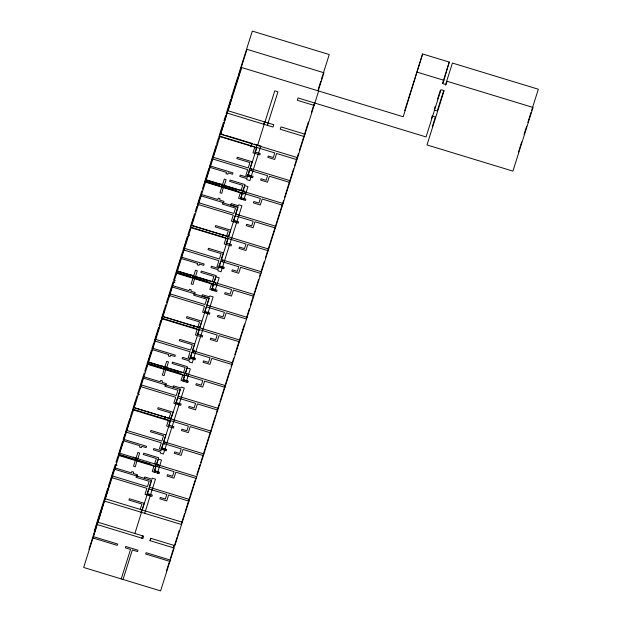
<?xml version="1.0" encoding="UTF-8"?>
<svg xmlns="http://www.w3.org/2000/svg" width="622" height="622" viewBox="0 0 622 622"><rect width="100%" height="100%" fill="white"/><g stroke="black" fill="none" stroke-linecap="round" stroke-linejoin="round"><path stroke-width="0.93" d="M119.043 455.553L135.324 460.513L133.52 466.212L135.332 466.757L137.586 458.227M147.857 364.414L164.138 369.375L162.334 375.074L164.146 375.626L166.401 367.089M176.671 273.283L192.952 278.244L191.148 283.935L192.96 284.487L195.059 276.899M205.485 182.145L221.766 187.105L219.963 192.804L221.774 193.356L224.029 184.82M136.374 460.342L136.677 458.507M165.188 369.204L165.639 366.459M194.002 278.073L194.305 276.238M222.668 187.852L223.119 185.099M98.696 518.406L93.401 536.638L117.628 544.017L117.2 545.354L92.981 537.976M97.219 524.571L109.931 482.89L97.957 522.231L143.659 536.156L142.92 538.496L97.219 524.571L83.659 567.466L160.593 590.9L174.152 548.013L149.925 540.635L150.672 538.287L174.891 545.665L318.651 90.991M220.631 134.235L232.605 94.894L220.631 134.235L297.565 157.669M140.976 512.52L141.769 509.783M142.352 509.636L134.888 533.482M155.212 467.075L156.27 463.429M169.604 421.545L170.669 417.898M184.003 376.015L184.796 373.286M198.659 329.574L199.452 326.845M212.631 285.016L213.167 283.189M212.794 284.962L213.851 281.315M227.185 239.431L228.243 235.785M241.577 193.901L242.642 190.254M255.976 148.37L257.034 144.732M263.65 124.524L264.443 121.788M265.026 121.64L257.562 145.486M227.31 113.126L273.011 127.051L273.75 124.703L228.049 110.778L241.717 67.557L403.219 116.757L422.602 53.966L449.247 62.083L442.895 83.667L446.06 84.631L447.117 81.28L533.046 107.458L512.917 171.12L426.995 144.942L444.155 90.656L440.99 89.692L426.047 136.941L298.062 97.949L297.316 100.29L314.094 105.398M94.249 531.009L107.808 488.122M108.547 485.774L115.225 464.665L117.076 465.233M115.964 462.317L117.713 456.797M118.133 455.459L122.627 441.255M123.164 439.552L124.905 434.032M125.333 432.694L129.827 418.489M130.363 416.787L132.105 411.266M132.533 409.929L137.019 395.724M139.305 388.509L137.555 394.029L139.39 394.581M139.725 387.164L144.218 372.959M144.755 371.264L146.504 365.744M146.924 364.399L151.418 350.194M151.955 348.499L153.696 342.979M154.124 341.633L158.61 327.429M159.154 325.734L160.896 320.213M161.316 318.868L165.81 304.663M166.346 302.968L168.095 297.448M168.515 296.111L173.009 281.906L174.844 282.458M175.287 274.683L173.546 280.203L175.381 280.763M175.715 273.346L180.209 259.141M180.745 257.438L182.487 251.918M182.915 250.58L187.401 236.376M189.687 229.153L187.937 234.673L189.772 235.233M190.107 227.815L194.6 213.61M195.137 211.908L196.886 206.387M197.306 205.05L201.8 190.845M202.337 189.142L204.078 183.622M204.506 182.285L208.992 168.08M209.536 166.385L211.278 160.865M211.705 159.52L216.192 145.315M216.728 143.62L218.477 138.1M218.897 136.754L223.391 122.55M223.928 120.855L225.669 115.334M226.097 113.989L230.591 99.784M231.221 97.778L237.899 76.669M238.638 74.321L252.307 31.1L329.24 54.534L321.387 79.367M88.954 549.234L102.513 506.347M110.669 480.549L112.364 475.185M112.792 473.847L114.059 469.828M117.869 457.784L124.338 437.328M125.061 435.019L130.48 417.891M132.261 412.254L133.955 406.897M134.383 405.552L135.65 401.532M139.46 389.489L141.155 384.132M141.575 382.787L142.85 378.767M146.66 366.723L153.152 346.19M153.852 343.958L159.294 326.752M161.051 321.193L162.746 315.836M163.174 314.499L164.441 310.471M168.251 298.436L169.946 293.071M170.366 291.734L171.641 287.714M175.451 275.67L181.966 255.051M182.643 252.905L188.108 235.621M189.842 230.14L191.537 224.775M191.957 223.438L193.232 219.418M197.042 207.375L198.737 202.01M199.157 200.673L200.432 196.653M204.234 184.61L210.78 163.92M211.433 161.844L216.922 144.483M218.633 139.079L220.328 133.722L224.006 134.842M220.748 132.377L222.124 128.046M233.343 92.554L247.012 49.325L323.945 72.766L318.13 91.162M133.481 457.007L132.952 458.686L118.934 454.41M162.295 365.876L161.767 367.548L147.748 363.279M191.109 274.737L190.581 276.409L176.562 272.141M219.924 183.599L219.395 185.278L205.377 181.01M135.339 457.419L134.764 459.238L150.594 464.059M164.154 366.28L163.578 368.1L179.408 372.92M192.968 275.142L192.392 276.961L208.222 281.789M221.782 184.011L221.207 185.83L237.036 190.651M136.062 458.165L137.866 452.474L139.67 453.026L137.874 458.717M136.506 475.954L136.086 477.299L149.14 481.272L147.445 486.637L112.574 476.009M165.296 384.901L164.877 386.239L177.931 390.219L176.236 395.576L141.365 384.956M137.104 476.118L137.532 474.78L133.209 473.459L133.637 472.121L131.825 471.569L131.398 472.907L115.117 467.954M165.926 384.979L166.346 383.642L162.023 382.328L162.451 380.983L160.639 380.431L160.219 381.776L143.931 376.815M144.343 478.326L144.77 476.981L152.001 479.189L152.32 478.178L155.484 479.142L144.677 513.321M173.157 387.187L173.585 385.85L180.815 388.05L181.134 387.047L184.299 388.011L163.43 454.013L160.266 453.049L160.585 452.046L153.346 449.846L153.774 448.501L161.005 450.709L170.327 421.218L133.45 409.984M164.698 419.43L165.553 416.732M193.512 328.299L194.367 325.594M222.326 237.161L223.181 234.463M250.86 146.924L251.996 143.324M140.245 509.402L141.94 504.038L128.886 500.065L129.314 498.72L144.172 503.252L142.034 509.947M154.645 463.872L156.34 458.507L143.278 454.534L143.705 453.189L158.571 457.722L156.425 464.416M155.391 466.99L156.526 463.413M184.205 375.851L185.053 373.177M213.019 284.72L214.155 281.144M241.834 193.582L242.681 190.9M248.979 171.003L249.546 169.192M149.226 487.181L151.371 480.487M176.049 402.442L177.511 397.831L195.596 403.336L194.142 407.954L189.08 406.415L188.653 407.752L195.526 409.844L197.407 403.888L217.754 410.092M180.162 389.426L178.016 396.121L218.291 408.39M197.64 334.146L199.102 329.536L217.187 335.048L215.733 339.659L210.671 338.119L210.252 339.457L217.117 341.548L218.998 335.6L239.353 341.797M204.84 311.381L206.294 306.77L224.387 312.283L222.925 316.893L217.871 315.354L217.443 316.691L224.317 318.791L226.198 312.835L246.545 319.032M221.207 259.537L223.345 252.843L208.479 248.31L208.059 249.655L221.113 253.628L219.418 258.993L184.547 248.365M226.431 243.093L227.893 238.475L245.978 243.987L244.524 248.606L239.462 247.058L239.035 248.403L245.908 250.495L247.789 244.539L268.136 250.736M233.631 220.328L235.085 215.71L253.177 221.222L251.716 225.84L246.662 224.293L246.234 225.638L253.1 227.73L254.989 221.774L275.336 227.971M240.823 197.563L242.285 192.944L260.377 198.457L258.915 203.075L253.854 201.536L253.434 202.873L260.299 204.965L262.181 199.009L282.536 205.213M249.997 168.476L252.135 161.782L237.27 157.257L236.85 158.594L249.904 162.575L248.209 167.932L213.338 157.312M255.222 152.032L256.676 147.422L274.768 152.926L273.307 157.545L268.253 156.005L267.825 157.343L274.699 159.434L276.58 153.478L296.927 159.683M142.259 510.009L151.581 480.526L114.697 469.291M154.225 472.152L155.92 466.788L137.128 461.065M156.666 464.447L158.361 459.083L161.526 460.047L157.389 473.117M183.047 381.014L184.742 375.657L165.942 369.927M264.933 122.013L274.784 90.859L277.948 91.823L267.351 125.325M121.22 578.903L130.542 549.42L125.341 547.834L125.768 546.497L137.975 550.213L137.548 551.558L132.354 549.972L123.032 579.455M157.459 466.733L158.221 464.323M164.628 444.054L165.203 442.242M186.273 375.602L187.035 373.192M193.442 352.915L194.297 350.202M214.831 285.273L215.593 282.854M222.256 261.784L222.832 259.973M243.645 194.134L244.664 190.915M251.07 170.646L251.646 168.834M186.203 381.978L190.34 368.908L187.175 367.944L185.48 373.309L166.688 367.586L168.484 361.887L166.68 361.335L164.877 367.034L148.596 362.074M260.68 146.434L249.873 180.613L246.709 179.649L247.027 178.638L239.789 176.438L240.216 175.093L247.455 177.301L256.777 147.818L219.893 136.576M141.785 538.154L142.531 535.806M150.159 540.705L150.897 538.357M173.204 548.052L174.067 545.315M318.192 89.482L320.804 81.21M166.463 570.848L169.06 562.638M170.21 558.984L177.138 537.081M177.713 535.262L179.159 530.698M181.352 523.771L184.578 513.554M185.123 511.836L195.153 480.106M196.871 474.679L200.128 464.362M200.673 462.651L211.325 428.97M211.791 427.477L215.678 415.193M216.184 413.591L219.403 403.414M219.9 401.828L230.086 369.623M231.104 366.389L233.74 358.062M234.805 354.688L244.493 324.062M246.615 317.337L249.298 308.854M250.425 305.301L253.644 295.116M254.064 293.778L258.612 279.387M259.638 276.145L260.494 273.447M260.96 271.977L264.187 261.753M265.345 258.099L283.492 200.712M284.588 197.252L293.576 168.819M294.571 165.662L298.412 153.502M299.509 150.05L308.372 122.005M311.443 112.31L314.056 104.029M404.697 110.592L422.602 53.966M431.349 118.709L432.197 116.026L435.361 116.99L432.29 126.709M434.389 109.075L435.268 106.315M437.6 98.945L440.221 90.649M442.545 83.278L449.247 62.083M443.673 90.695L437.266 110.965L434.102 110.001M445.422 85.16L452.412 63.047L538.341 89.226L531.631 110.444M518.507 151.962L521.718 141.816M524.051 134.438L526.678 126.134M527.845 122.441L531.048 112.294M417.308 72.199L443.952 80.316M304.982 134.22L280.988 126.904L280.242 129.252L304.236 136.56M225.848 135.402L252.516 143.526M254.351 144.086L260.789 146.046M254.779 151.955L260.276 153.572L259.856 154.917L252.991 152.825L254.872 146.87L219.994 136.241L206.139 180.077L241.009 190.697L242.704 185.34L229.65 181.36L230.078 180.022L244.944 184.547L242.798 191.242L283.072 203.511M250.021 168.484L290.272 180.745M212.802 159.007L247.673 169.635L245.791 175.591L252.656 177.682L253.084 176.337L248.022 174.798L249.484 170.187L267.569 175.692L266.115 180.31L261.053 178.771L260.634 180.108L267.499 182.199L269.38 176.244L289.735 182.448M247.579 174.72L251.195 175.824M249.469 175.707L251.296 176.259M210.57 166.066L232.978 172.893L232.558 174.23L228.235 172.916L227.808 174.253L226.004 173.701L226.424 172.364L210.143 167.404M240.877 189.897L242.72 190.456M206.224 179.805L222.505 184.757L224.309 179.066L226.113 179.618L224.317 185.309L243.109 191.04L244.804 185.675L247.968 186.639L243.84 199.709L240.675 198.745L242.37 193.38L223.57 187.657M240.38 197.485L245.884 199.102L245.465 200.447L238.591 198.348L240.473 192.4L205.602 181.772L191.747 225.599L226.618 236.228L228.313 230.863L215.259 226.89L215.678 225.545L230.544 230.078L228.398 236.772L268.681 249.041M201.567 194.546L217.848 199.507L218.268 198.161L220.079 198.713L219.652 200.051L223.974 201.373L223.555 202.71L201.139 195.883M198.939 202.834L233.818 213.463L235.513 208.098L222.451 204.125L222.878 202.78L237.744 207.313L235.598 214.007L275.873 226.276M198.402 204.537L233.281 215.158L231.392 221.113L238.265 223.205L238.685 221.867L233.188 220.25M233.577 220.818L237.27 221.945M191.817 225.366L228.702 236.609L238.024 207.118L230.785 204.918L231.213 203.573L238.444 205.781L238.762 204.778L241.927 205.742L221.059 271.744L217.894 270.78L218.213 269.777L210.975 267.569L211.402 266.232L218.641 268.44L227.963 238.949L191.078 227.714M225.988 243.015L231.493 244.633L231.065 245.97L224.2 243.878L226.081 237.923L191.203 227.302L177.348 271.13L212.226 281.758L213.921 276.393L200.859 272.42L201.287 271.075L216.153 275.608L214.007 282.302L254.281 294.571M221.23 259.545L261.481 271.806M184.011 250.067L218.882 260.688L217 266.644L223.866 268.735L224.293 267.398L219.232 265.858L220.693 261.24L238.786 266.752L237.324 271.363L232.263 269.824L231.843 271.169L238.708 273.26L240.59 267.305L260.945 273.501M218.788 265.781L223.314 267.157M220.655 266.838L223.391 267.67M181.756 257.197L204.164 264.023L203.744 265.369L199.421 264.047L198.993 265.392L197.19 264.84L197.609 263.503L181.329 258.542M177.41 270.935L193.691 275.896L195.495 270.197L197.298 270.749L195.502 276.448L214.295 282.17L215.989 276.813L219.154 277.777L215.018 290.839L211.861 289.883L213.556 284.518L194.756 278.796M253.745 296.266L233.39 290.07L231.508 296.025L224.643 293.934L225.063 292.589L230.124 294.128L231.586 289.518L213.494 284.005L212.032 288.624L217.094 290.163L216.674 291.5L209.801 289.409L211.682 283.453L176.811 272.833L162.956 316.66L197.827 327.281L199.522 321.924L186.468 317.943L186.888 316.606L201.753 321.131L199.608 327.825L239.89 340.094M211.597 288.538L215.212 289.642M172.753 285.677L189.034 290.637L189.453 289.3L191.265 289.852L190.837 291.189L195.16 292.503L194.74 293.848L172.325 287.022M170.148 293.895L205.027 304.523L206.722 299.159L193.667 295.178L194.087 293.841L208.953 298.373L206.807 305.06L247.082 317.337M169.612 295.598L204.49 306.218L202.609 312.174L209.474 314.265L209.894 312.928L204.397 311.303M204.762 311.956L208.456 313.084M163.003 316.505L199.887 327.74L209.21 298.257L201.971 296.049L202.399 294.711L209.63 296.919L209.948 295.909L213.113 296.873L192.245 362.883L189.08 361.918L189.399 360.915L182.16 358.707L182.588 357.37L189.827 359.57L199.149 330.088L162.264 318.853M197.197 334.068L202.702 335.693L202.274 337.031L195.409 334.939L197.291 328.984L162.42 318.363L148.557 362.191L183.436 372.811L185.131 367.454L172.069 363.473L172.496 362.136L187.362 366.661L185.216 373.355L225.491 385.624M155.757 339.425L190.627 350.046L192.322 344.689L179.268 340.708L179.696 339.371L194.562 343.896L192.416 350.59L232.69 362.859M155.22 341.12L190.091 351.749L188.209 357.704L195.075 359.796L195.502 358.451L190.441 356.911L191.903 352.301L209.995 357.813L208.533 362.424L203.472 360.884L203.052 362.222L209.917 364.313L211.799 358.358L232.154 364.562M189.998 356.834L194.523 358.21M191.84 357.977L193.667 358.529M152.942 348.336L175.35 355.162L174.93 356.499L170.607 355.185L170.179 356.523L168.375 355.978L168.795 354.633L152.514 349.673M224.954 387.327L204.607 381.123L202.718 387.078L195.852 384.987L196.28 383.65L201.334 385.189L202.795 380.571L184.703 375.066L183.249 379.677L188.303 381.216L187.883 382.561L181.01 380.47L182.899 374.514L148.02 363.886L134.165 407.721L169.036 418.342L170.731 412.985L157.677 409.004L158.097 407.667L172.963 412.192L170.825 418.886L211.099 431.155M182.806 379.599L187.323 380.975M143.511 378.153L180.396 389.395L171.073 418.878L134.189 407.643M140.821 386.651L175.699 397.279L173.818 403.235L180.683 405.326L181.111 403.981L175.606 402.364M175.94 403.087L179.641 404.214M210.563 432.858L190.208 426.653L188.326 432.609L181.461 430.517L181.881 429.18L186.942 430.719L188.396 426.101L170.311 420.589L168.85 425.207L173.911 426.746L173.484 428.091L166.618 425.992L168.5 420.044L133.629 409.416L119.766 453.244L196.7 476.685M126.966 430.486L161.837 441.107L163.532 435.742L150.477 431.769L150.905 430.432L165.771 434.957L163.625 441.651L203.899 453.92M126.429 432.181L161.3 442.802L159.419 448.757L166.292 450.849L166.712 449.512L161.65 447.972L163.112 443.354L181.204 448.866L179.742 453.485L174.681 451.937L174.261 453.282L181.126 455.374L183.008 449.418L203.363 455.615M161.207 447.894L164.83 448.998M163.026 449.115L164.846 449.667M124.128 439.474L146.535 446.301L146.116 447.638L141.793 446.324L141.365 447.661L139.561 447.109L139.981 445.772L123.7 440.811M196.163 478.38L175.816 472.184L173.935 478.139L167.061 476.048L167.489 474.703L172.543 476.25L174.005 471.632L155.912 466.119L154.458 470.737L159.512 472.277L159.092 473.614L152.227 471.523L154.108 465.567L119.23 454.946L105.375 498.774L182.308 522.216M154.015 470.66L158.532 472.036M149.257 487.189L189.508 499.45M112.038 477.712L146.909 488.332L145.027 494.288L151.892 496.379L152.32 495.042L147.258 493.503L148.72 488.884L166.805 494.397L165.351 499.007L160.289 497.468L159.862 498.813L166.735 500.904L168.616 494.949L188.971 501.145M146.714 494.101L150.711 495.314M104.636 501.122L181.562 524.556M170.335 560.072L146.116 552.694L145.688 554.039L169.915 561.417"/></g></svg>
